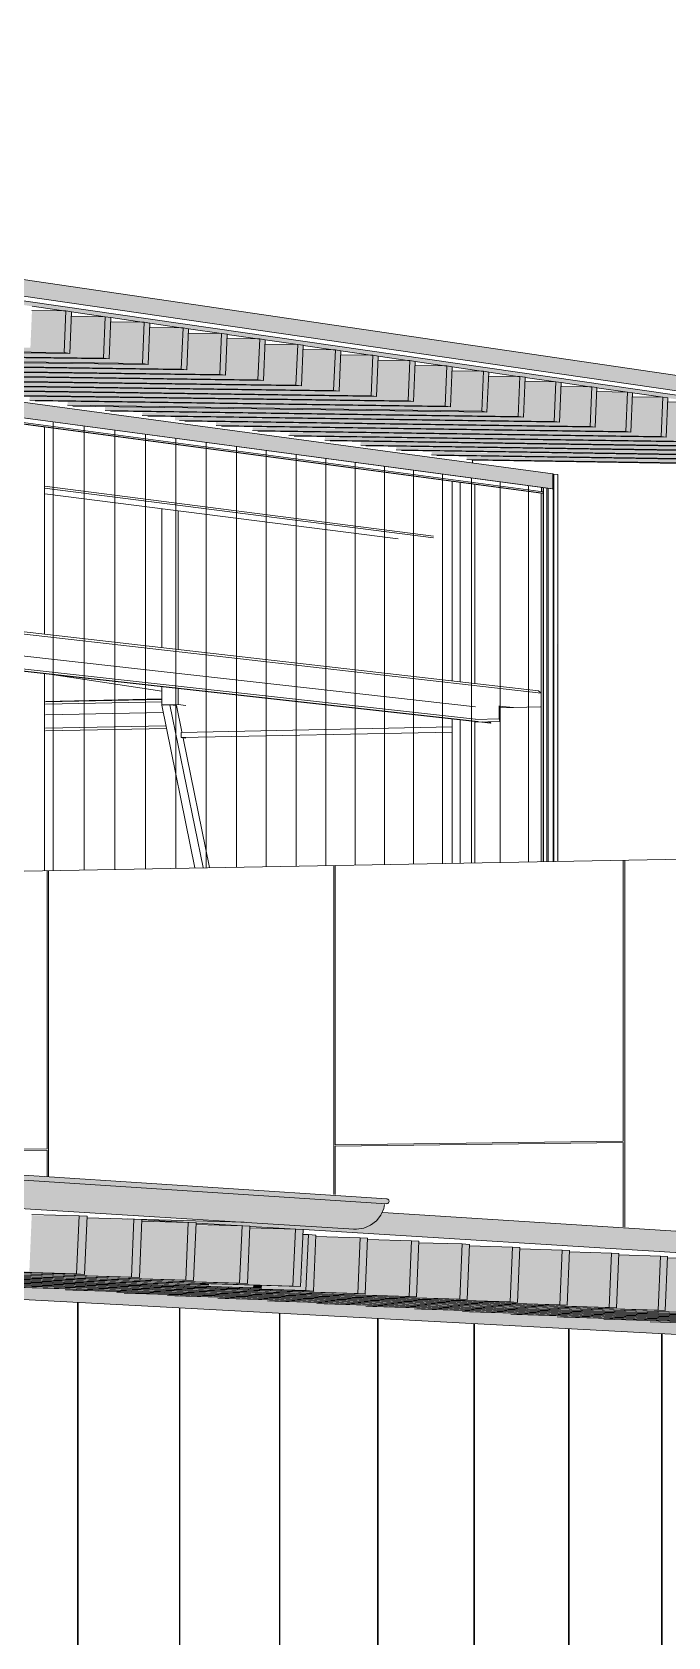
# Model space of a CAD drawing. Header units: inches. Extents: x 30681 to 92461, y -36095 to 66.
# Drawn here: x 92446.9949 to 92447.0192, y 66.0095 to 66.071 of the extents above; entities that cross this region are included whole.
import ezdxf

# ---------------------------------------------------------------- set-up
doc = ezdxf.new("R2010")
doc.units = ezdxf.units.IN
doc.header["$MEASUREMENT"] = 0
for name, color, linetype, lineweight in [('A-CLNG', 13, 'Continuous', 13), ('A-GLAZ-CURT', 52, 'Continuous', 9), ('A-GLAZ-CWMG', 51, 'Continuous', 9), ('A-ROOF', 132, 'Continuous', 13), ('A-ROOF-OTLN', 132, 'Continuous', 9), ('A-WALL', 113, 'Continuous', 13), ('A-WALL-PATT', 111, 'Continuous', 13), ('L-SITE-WALL', 31, 'Continuous', 13), ('S-BEAM', 12, 'Continuous', 9)]:
    doc.layers.add(name, color=color, linetype=linetype, lineweight=lineweight)

# ---------------------------------------------------------------- blocks, each defined once
blk = doc.blocks.new('FP_50-Looking North East Copy 1')
at = {"layer": 'A-WALL-PATT', "lineweight": 9}
for p, q in [((31214.207475, 65.994988), (31214.207475, 66.022339)), ((31214.207496, 66.008806), (31214.207496, 66.022337)), ((31214.211377, 66.008724), (31214.211377, 66.02213)), ((31214.211397, 65.995035), (31214.211397, 66.022129)), ((31214.215206, 65.995081), (31214.215206, 66.021925)), ((31214.215225, 66.008643), (31214.215225, 66.021924)), ((31214.218965, 66.008564), (31214.218965, 66.021723)), ((31214.218984, 65.995126), (31214.218984, 66.021722)), ((31214.222655, 65.99517), (31214.222655, 66.021526)), ((31214.222674, 66.008486), (31214.222674, 66.021525)), ((31214.226279, 66.00841), (31214.226279, 66.021332)), ((31214.226298, 65.995214), (31214.226298, 66.021331)), ((31214.229838, 65.995257), (31214.229838, 66.021141)), ((31214.229857, 66.008334), (31214.229857, 66.02114))]:
    blk.add_line(p, q, dxfattribs=at)
blk = doc.blocks.new('FP_51-Looking North East Copy 1')
at = {"layer": 'A-WALL-PATT', "lineweight": 9}
for p, q in [((31214.206539, 66.038876), (31214.206539, 66.056053)), ((31214.207725, 66.038898), (31214.207725, 66.055894)), ((31214.208905, 66.03892), (31214.208905, 66.055736)), ((31214.210078, 66.038941), (31214.210078, 66.055579)), ((31214.211244, 66.038963), (31214.211244, 66.055422)), ((31214.212404, 66.038984), (31214.212404, 66.055267)), ((31214.213557, 66.039005), (31214.213557, 66.055112)), ((31214.214704, 66.039026), (31214.214704, 66.054959)), ((31214.215844, 66.039047), (31214.215844, 66.054806)), ((31214.216978, 66.039068), (31214.216978, 66.054654)), ((31214.218106, 66.039089), (31214.218106, 66.054503)), ((31214.219228, 66.039109), (31214.219228, 66.054352)), ((31214.220343, 66.03913), (31214.220343, 66.054203)), ((31214.221452, 66.03915), (31214.221452, 66.054054)), ((31214.222555, 66.039171), (31214.222555, 66.053906)), ((31214.223653, 66.039191), (31214.223653, 66.053759)), ((31214.224744, 66.039211), (31214.224744, 66.053613))]:
    blk.add_line(p, q, dxfattribs=at)
blk = doc.blocks.new('FP_60-Looking North East Copy 1')
at = {"layer": 'A-WALL-PATT', "lineweight": 9}
for p, q in [((31214.228374, 66.028514), (31214.228374, 66.03927)), ((31214.228432, 66.028459), (31214.228432, 66.039271)), ((31214.206311, 66.028223), (31214.206311, 66.038869)), ((31214.206368, 66.028168), (31214.206368, 66.03887)), ((31214.217286, 66.028312), (31214.217286, 66.039069)), ((31214.217343, 66.028369), (31214.217343, 66.03907)), ((31214.204728, 66.028202), (31214.206311, 66.028223)), ((31214.204728, 66.028147), (31214.206311, 66.028168)), ((31214.206311, 66.027175), (31214.206311, 66.028168)), ((31214.206368, 66.027171), (31214.206368, 66.028168)), ((31214.217286, 66.02647), (31214.217286, 66.028312)), ((31214.217343, 66.028369), (31214.228374, 66.028514)), ((31214.228374, 66.028458), (31214.217343, 66.028313)), ((31214.217343, 66.026466), (31214.217343, 66.028313)), ((31214.228374, 66.025227), (31214.228374, 66.028458)), ((31214.228432, 66.025223), (31214.228432, 66.028459))]:
    blk.add_line(p, q, dxfattribs=at)

msp = doc.modelspace()

# ---------------------------------------------------------------- hatches: boundary and pattern name
at = {"layer": 'A-CLNG'}
msp.add_hatch(color=256, dxfattribs=at).paths.add_polyline_path([(92447.103779, 66.016408), (92447.103779, 66.016776), (92447.106633, 66.016622), (92447.106605, 66.016785), (92447.043486, 66.020236), (92447.043486, 66.020268), (92447.041839, 66.020323), (92447.041839, 66.020356), (92447.040178, 66.020414), (92447.040178, 66.020445), (92447.038671, 66.020496), (92447.038671, 66.020529), (92447.037073, 66.020583), (92447.037073, 66.020617), (92447.035462, 66.020674), (92447.035462, 66.020705), (92447.033837, 66.020766), (92447.033837, 66.020794), (92447.032198, 66.020858), (92447.032198, 66.020884), (92447.030544, 66.020952), (92447.030544, 66.020975), (92447.028877, 66.021046), (92447.028877, 66.021066), (92447.027194, 66.021142), (92447.027194, 66.021158), (92447.025497, 66.021238), (92447.025497, 66.021251), (92447.023785, 66.021335), (92447.023785, 66.021345), (92447.022008, 66.021418), (92447.022008, 66.021441), (92447.020316, 66.021499), (92447.020316, 66.021535), (92447.018558, 66.021595), (92447.018558, 66.021632), (92447.016784, 66.021717), (92447.016784, 66.021729), (92447.014994, 66.021789), (92447.014994, 66.021827), (92447.013219, 66.021887), (92447.013219, 66.021925), (92447.011426, 66.022006), (92447.011352, 66.022027), (92447.009481, 66.02209), (92447.009479, 66.022129), (92447.00767, 66.022189), (92447.00767, 66.022229), (92447.005797, 66.022292), (92447.005797, 66.022332), (92447.003907, 66.022395), (92447.003907, 66.022435), (92447.001999, 66.022499), (92447.001999, 66.02254), (92447.000038, 66.022606), (92447.000038, 66.022647), (92446.998129, 66.022711), (92446.998129, 66.022752), (92446.996166, 66.022818), (92446.996166, 66.02286), (92446.994185, 66.022948), (92446.994185, 66.022968), (92446.992185, 66.023035), (92446.992162, 66.023079), (92446.990166, 66.023146), (92446.990166, 66.023189), (92446.988149, 66.023256), (92446.988149, 66.0233), (92446.985937, 66.023377), (92446.985937, 66.023417), (92446.983992, 66.023483), (92446.983992, 66.023528), (92446.981893, 66.023597), (92446.981893, 66.023643), (92446.979774, 66.023713), (92446.979774, 66.023759), (92446.977634, 66.02383), (92446.977634, 66.023876), (92446.975473, 66.023948), (92446.975473, 66.023995), (92446.973291, 66.024084), (92446.973291, 66.024115), (92446.971086, 66.024188), (92446.971086, 66.024236), (92446.968859, 66.024309), (92446.968859, 66.024358), (92446.96661, 66.024432), (92446.96661, 66.024481), (92446.964338, 66.024556), (92446.964338, 66.024606), (92446.962043, 66.024702), (92446.962043, 66.024732), (92446.959724, 66.024808), (92446.959724, 66.024859), (92446.957382, 66.024936), (92446.957382, 66.024987), (92446.955015, 66.025066), (92446.955015, 66.025117), (92446.952623, 66.025196), (92446.952623, 66.025249), (92446.950206, 66.025328), (92446.950206, 66.025381), (92446.947764, 66.025462), (92446.947764, 66.025515), (92446.945296, 66.025597), (92446.945296, 66.025651), (92446.942946, 66.025729), (92446.942946, 66.025783), (92446.940281, 66.02587), (92446.940281, 66.025926), (92446.937733, 66.02601), (92446.937733, 66.026066), (92446.935157, 66.02615), (92446.935157, 66.026207), (92446.932554, 66.026293), (92446.932554, 66.02635), (92446.929777, 66.026444), (92446.929777, 66.026499), (92446.927172, 66.026587), (92446.927172, 66.026643), (92446.92457, 66.026729), (92446.92457, 66.026788), (92446.921849, 66.026877), (92446.921849, 66.026938), (92446.919098, 66.027028), (92446.919098, 66.027089), (92446.916317, 66.02718), (92446.916317, 66.027241), (92446.913503, 66.027333), (92446.913503, 66.027396), (92446.910658, 66.027489), (92446.910658, 66.027552), (92446.907835, 66.027647), (92446.907835, 66.027709), (92446.904869, 66.027812), (92446.904869, 66.02787), (92446.901925, 66.027978), (92446.901925, 66.028032), (92446.899059, 66.028125), (92446.899059, 66.028192), (92446.895932, 66.028293), (92446.895932, 66.028361), (92446.892883, 66.028465), (92446.892883, 66.028528), (92446.889798, 66.028628), (92446.889798, 66.028698), (92446.886676, 66.028799), (92446.886676, 66.028869), (92446.883516, 66.028971), (92446.883516, 66.029043), (92446.880319, 66.029146), (92446.880319, 66.029218), (92446.877126, 66.029321), (92446.877126, 66.029395), (92446.873779, 66.029503), (92446.873779, 66.029577), (92446.87049, 66.029683), (92446.87049, 66.029758), (92446.867133, 66.029866), (92446.867133, 66.029943), (92446.863734, 66.030052), (92446.863734, 66.03013), (92446.860293, 66.03024), (92446.860293, 66.030319), (92446.856809, 66.03043), (92446.856809, 66.03051), (92446.85328, 66.030623), (92446.85328, 66.030704), (92446.849706, 66.030818), (92446.849706, 66.0309), (92446.846086, 66.031016), (92446.846086, 66.031099), (92446.84242, 66.031216), (92446.84242, 66.031301), (92446.838706, 66.031419), (92446.838706, 66.031505), (92446.834943, 66.031624), (92446.834943, 66.031712), (92446.831131, 66.031833), (92446.831131, 66.031921), (92446.827268, 66.032044), (92446.827268, 66.032134), (92446.823354, 66.032258), (92446.823354, 66.032349), (92446.819387, 66.032474), (92446.819387, 66.032567), (92446.815367, 66.032694), (92446.815367, 66.032788), (92446.811366, 66.032914), (92446.811366, 66.03301), (92446.80716, 66.033142), (92446.80716, 66.03324), (92446.802972, 66.033371), (92446.802972, 66.03347), (92446.802515, 66.033482), (92446.802532, 66.033072), (92446.815302, 66.032382), (92446.815302, 66.032033), (92446.815748, 66.032018), (92446.882262, 66.028458), (92446.882262, 66.028699), (92446.883145, 66.028712), (92446.887633, 66.028469), (92446.887633, 66.028174), (92446.95281, 66.024685), (92446.95281, 66.024898), (92446.953484, 66.024906), (92446.98056, 66.023429), (92446.98056, 66.023199), (92447.042836, 66.019881), (92447.042836, 66.020037), (92447.043486, 66.020038), (92447.045595, 66.019924), (92447.045595, 66.019717), (92447.077705, 66.017997), (92447.077705, 66.01816), (92447.077878, 66.018162), (92447.100478, 66.016918), (92447.100478, 66.016583), (92447.101156, 66.016547)], flags=0)
at = {"layer": 'A-GLAZ-CWMG'}
for points in [[(92447.014827, 66.053488), (92447.014827, 66.05406), (92446.645922, 66.104035), (92446.645922, 66.102934), (92447.014397, 66.053546)], [(92447.014982, 66.039231), (92447.01501, 66.039231), (92447.014982, 66.054033), (92447.014982, 66.05402), (92447.014982, 66.03962)], [(92447.01501, 66.039231), (92447.015026, 66.039232), (92447.01501, 66.054036), (92447.01501, 66.054034), (92447.01501, 66.03962)]]:
    msp.add_hatch(color=256, dxfattribs=at).paths.add_polyline_path(points, flags=0)
at = {"layer": 'A-ROOF'}
for points in [[(92447.028017, 66.056009), (92447.028017, 66.056592), (92446.663026, 66.110122), (92446.663026, 66.108986), (92447.027948, 66.056019)], [(92447.027948, 66.055706), (92447.027948, 66.055858), (92446.664366, 66.10848), (92446.664366, 66.108185), (92447.025857, 66.056008)], [(92447.107309, 66.01885), (92447.107309, 66.019487), (92447.008322, 66.025779), (92447.008209, 66.02559), (92447.008108, 66.025461), (92447.007883, 66.025291), (92447.007621, 66.025182), (92447.00734, 66.025143), (92447.002246, 66.025432), (92446.999116, 66.025502), (92447.107203, 66.018856)]]:
    msp.add_hatch(color=256, dxfattribs=at).paths.add_polyline_path(points, flags=0)
at = {"layer": 'A-ROOF-OTLN'}
for points in [[(92447.007307, 66.025141), (92447.007587, 66.02518), (92447.007848, 66.025289), (92447.008119, 66.02552), (92447.008285, 66.025777), (92447.008368, 66.026053), (92447.008352, 66.026133), (92446.982122, 66.027855), (92446.982128, 66.027906), (92446.981961, 66.027886), (92446.981917, 66.027602), (92446.981748, 66.027268), (92446.981632, 66.027118), (92446.981343, 66.026914), (92446.981001, 66.026803), (92446.980827, 66.026778), (92447.007031, 66.025158)], [(92447.008474, 66.026118), (92447.00854, 66.026157), (92447.008559, 66.026217), (92447.008527, 66.026279), (92447.008442, 66.026303), (92446.982111, 66.027991), (92446.982143, 66.027916), (92446.982111, 66.027846), (92446.982128, 66.027823), (92447.00845, 66.026118)]]:
    msp.add_hatch(color=256, dxfattribs=at).paths.add_polyline_path(points, flags=0)
at = {"layer": 'S-BEAM'}
for points in [[(92446.996116, 66.058704), (92446.996183, 66.060291), (92446.995928, 66.0603), (92446.994884, 66.060313), (92446.994823, 66.058887), (92446.979752, 66.059087), (92446.979752, 66.058923), (92446.995928, 66.058707)], [(92446.997622, 66.058493), (92446.997689, 66.060074), (92446.997646, 66.06008), (92446.996399, 66.060096), (92446.996338, 66.058674), (92446.981305, 66.058875), (92446.981305, 66.058712), (92446.996406, 66.058509)], [(92446.996335, 66.058674), (92446.996402, 66.060259), (92446.996183, 66.060291), (92446.996116, 66.058704), (92446.996184, 66.058695)], [(92446.997839, 66.058462), (92446.997906, 66.060042), (92446.997689, 66.060074), (92446.997622, 66.058493), (92446.997689, 66.058483)], [(92446.999117, 66.058283), (92446.999184, 66.059858), (92446.999141, 66.059864), (92446.997903, 66.05988), (92446.997843, 66.058463), (92446.982791, 66.058665), (92446.982791, 66.058504), (92446.99791, 66.058299)], [(92447.000601, 66.058074), (92447.000668, 66.059644), (92447.000625, 66.05965), (92446.999396, 66.059666), (92446.999336, 66.058253), (92446.984378, 66.058456), (92446.984378, 66.058295), (92447.000322, 66.058078)], [(92447.002075, 66.057867), (92447.002142, 66.059431), (92447.002099, 66.059437), (92447.000879, 66.059453), (92447.000819, 66.058045), (92446.985898, 66.058248), (92446.985898, 66.058089), (92447.000886, 66.057883)], [(92446.999333, 66.058252), (92446.9994, 66.059827), (92446.999184, 66.059858), (92446.999117, 66.058283), (92446.999184, 66.058273)], [(92447.000816, 66.058044), (92447.000882, 66.059613), (92447.000668, 66.059644), (92447.000601, 66.058074), (92447.000668, 66.058065)], [(92447.002288, 66.057837), (92447.002355, 66.0594), (92447.002142, 66.059431), (92447.002075, 66.057867), (92447.002142, 66.057858)], [(92447.003538, 66.057661), (92447.003605, 66.05922), (92447.003562, 66.059226), (92447.002351, 66.059242), (92447.002291, 66.057838), (92446.987407, 66.058042), (92446.987407, 66.057884), (92447.000329, 66.057706)], [(92447.004991, 66.057457), (92447.005058, 66.05901), (92447.005015, 66.059016), (92447.003813, 66.059032), (92447.003753, 66.057632), (92446.988906, 66.057837), (92446.988906, 66.057681), (92447.004715, 66.057461)], [(92447.006434, 66.057255), (92447.0065, 66.058802), (92447.006458, 66.058808), (92447.005264, 66.058824), (92447.005205, 66.057428), (92446.990394, 66.057634), (92446.990394, 66.057479), (92447.005271, 66.057271)], [(92447.00375, 66.057632), (92447.003816, 66.059189), (92447.003605, 66.05922), (92447.003538, 66.057661), (92447.003605, 66.057652)], [(92447.005201, 66.057428), (92447.005267, 66.05898), (92447.005058, 66.05901), (92447.004991, 66.057457), (92447.005058, 66.057448)], [(92447.006642, 66.057225), (92447.006708, 66.058772), (92447.0065, 66.058802), (92447.006434, 66.057255), (92447.0065, 66.057245)], [(92447.007867, 66.057053), (92447.007932, 66.058595), (92447.00789, 66.058601), (92447.006705, 66.058617), (92447.006646, 66.057226), (92446.991872, 66.05743), (92446.991872, 66.057278), (92447.006712, 66.05707)], [(92447.009289, 66.056853), (92447.009355, 66.05839), (92447.009313, 66.058396), (92447.008136, 66.058412), (92447.008077, 66.057025), (92446.99334, 66.057227), (92446.99334, 66.057079), (92447.008143, 66.05687)], [(92447.010702, 66.056655), (92447.010767, 66.058186), (92447.010725, 66.058192), (92447.009557, 66.058208), (92447.009498, 66.056825), (92446.994797, 66.057026), (92446.994797, 66.056881), (92447.009564, 66.056671)], [(92447.008074, 66.057024), (92447.008139, 66.058565), (92447.007932, 66.058595), (92447.007867, 66.057053), (92447.007933, 66.057044)], [(92447.009495, 66.056825), (92447.00956, 66.05836), (92447.009355, 66.05839), (92447.009289, 66.056853), (92447.009355, 66.056844)], [(92447.010906, 66.056626), (92447.010971, 66.058157), (92447.010767, 66.058186), (92447.010702, 66.056655), (92447.010768, 66.056646)], [(92447.012104, 66.056458), (92447.01217, 66.057984), (92447.012128, 66.05799), (92447.010968, 66.058005), (92447.010909, 66.056627), (92446.996244, 66.056826), (92446.996244, 66.056685), (92447.010975, 66.056474)], [(92447.013498, 66.056262), (92447.013563, 66.057782), (92447.013502, 66.057789), (92447.012369, 66.057804), (92447.01231, 66.05643), (92446.997682, 66.056628), (92446.997682, 66.05649), (92447.012376, 66.056278)], [(92447.014881, 66.056068), (92447.014946, 66.057583), (92447.014904, 66.057589), (92447.013761, 66.057605), (92447.013702, 66.056234), (92446.999109, 66.05642), (92446.999109, 66.056296), (92447.013506, 66.056088)], [(92447.012307, 66.056429), (92447.012372, 66.057954), (92447.01217, 66.057984), (92447.012104, 66.056458), (92447.01217, 66.056449)], [(92447.013699, 66.056234), (92447.013764, 66.057753), (92447.013563, 66.057782), (92447.013502, 66.056261), (92447.013563, 66.056253)], [(92447.015081, 66.05604), (92447.015146, 66.057554), (92447.014946, 66.057583), (92447.014881, 66.056068), (92447.014946, 66.056058)], [(92447.016255, 66.055875), (92447.01632, 66.057385), (92447.016278, 66.057391), (92447.015143, 66.057406), (92447.015084, 66.05604), (92447.000363, 66.056235), (92447.000363, 66.056106), (92447.013509, 66.055915)], [(92447.017619, 66.055683), (92447.017684, 66.057188), (92447.017643, 66.057194), (92447.016515, 66.057209), (92447.016457, 66.055847), (92447.001935, 66.056041), (92447.001935, 66.055912), (92447.016232, 66.055703)], [(92447.018974, 66.055492), (92447.019039, 66.056992), (92447.018998, 66.056998), (92447.017878, 66.057014), (92447.01782, 66.055656), (92447.003334, 66.055848), (92447.003334, 66.055723), (92447.017884, 66.055508)], [(92447.016453, 66.055847), (92447.016518, 66.057356), (92447.01632, 66.057385), (92447.016277, 66.055871), (92447.01632, 66.055865)], [(92447.017816, 66.055655), (92447.017881, 66.057159), (92447.017684, 66.057188), (92447.017619, 66.055683), (92447.017684, 66.055674)], [(92447.01917, 66.055465), (92447.019235, 66.056964), (92447.019039, 66.056992), (92447.018974, 66.055492), (92447.019039, 66.055483)], [(92447.02032, 66.055303), (92447.020384, 66.056798), (92447.020343, 66.056804), (92447.019232, 66.056819), (92447.019173, 66.055465), (92447.004756, 66.055657), (92447.004756, 66.055534), (92447.015921, 66.055368)], [(92447.021657, 66.055116), (92447.021721, 66.056605), (92447.02168, 66.056611), (92447.020576, 66.056627), (92447.020518, 66.055276), (92447.006103, 66.055466), (92447.006103, 66.055347), (92447.020582, 66.055131)], [(92447.022985, 66.054929), (92447.023049, 66.056413), (92447.023008, 66.056419), (92447.021911, 66.056435), (92447.021853, 66.055089), (92447.007473, 66.055303), (92447.007473, 66.055161), (92447.021918, 66.054945)], [(92447.024303, 66.054744), (92447.024367, 66.056223), (92447.024326, 66.056229), (92447.023237, 66.056245), (92447.02318, 66.054902), (92447.008834, 66.05509), (92447.008834, 66.054976), (92447.023244, 66.05476)], [(92447.025613, 66.05456), (92447.025677, 66.056034), (92447.025636, 66.05604), (92447.024555, 66.056055), (92447.024497, 66.054717), (92447.010186, 66.054903), (92447.010186, 66.054792), (92447.024561, 66.054575)], [(92447.026914, 66.054377), (92447.026978, 66.055846), (92447.026937, 66.055852), (92447.025863, 66.055868), (92447.025806, 66.054533), (92447.01153, 66.054718), (92447.01153, 66.05461), (92447.025869, 66.054393)], [(92446.99659, 66.023426), (92446.996685, 66.025653), (92446.994874, 66.025678), (92446.994783, 66.023528), (92446.971086, 66.024236), (92446.971086, 66.024188), (92446.995559, 66.023457)], [(92446.998693, 66.023308), (92446.998787, 66.025524), (92446.996995, 66.025576), (92446.996903, 66.023409), (92446.973291, 66.024084), (92446.973291, 66.024067), (92446.996998, 66.023359)], [(92446.996897, 66.023409), (92446.996991, 66.025635), (92446.996685, 66.025648), (92446.99659, 66.023426), (92446.996685, 66.023421)], [(92447.000774, 66.023191), (92447.000868, 66.025396), (92446.999094, 66.025447), (92446.999003, 66.023292), (92446.975473, 66.023995), (92446.975473, 66.023948), (92447.000074, 66.023212)], [(92447.002835, 66.023076), (92447.002928, 66.025269), (92447.001171, 66.025288), (92447.001081, 66.023175), (92446.977634, 66.023876), (92446.977634, 66.02383), (92447.001175, 66.023125)], [(92447.004875, 66.022961), (92447.004968, 66.025144), (92447.003229, 66.02518), (92447.003139, 66.023059), (92446.979774, 66.023759), (92446.979774, 66.023713), (92447.004344, 66.022977)], [(92446.998996, 66.023291), (92446.99909, 66.025505), (92446.998787, 66.025519), (92446.998693, 66.023308), (92446.998787, 66.023303)], [(92447.001074, 66.023175), (92447.001168, 66.025378), (92447.000868, 66.025391), (92447.000774, 66.023191), (92447.000868, 66.023186)], [(92447.003132, 66.023059), (92447.003225, 66.025251), (92447.002927, 66.025239), (92447.002835, 66.023076), (92447.002929, 66.02307)], [(92447.005169, 66.022945), (92447.005262, 66.025126), (92447.004968, 66.025139), (92447.004875, 66.022961), (92447.004968, 66.022956)], [(92447.005375, 66.02279), (92447.005466, 66.024935), (92447.005276, 66.02494), (92447.005191, 66.022946), (92447.003673, 66.022962), (92447.00367, 66.022885), (92446.985937, 66.023412), (92446.985937, 66.023373), (92447.005284, 66.022792)], [(92447.007358, 66.022679), (92447.007449, 66.024814), (92447.005759, 66.024863), (92447.00567, 66.022774), (92446.988149, 66.023294), (92446.988149, 66.023256), (92447.005761, 66.022727)], [(92447.009321, 66.022569), (92447.009412, 66.024694), (92447.007739, 66.024743), (92447.00765, 66.022663), (92446.990166, 66.023178), (92446.990166, 66.023146), (92447.009299, 66.02257)], [(92447.011266, 66.022461), (92447.011357, 66.024575), (92447.0097, 66.024624), (92447.009611, 66.022554), (92446.992185, 66.023062), (92446.992185, 66.023035), (92447.009702, 66.022508)], [(92447.013193, 66.022353), (92447.013283, 66.024458), (92447.011641, 66.024506), (92447.011553, 66.022445), (92446.994185, 66.022948), (92446.994185, 66.022926), (92447.013151, 66.022355)], [(92447.015101, 66.022247), (92447.015191, 66.024341), (92447.013565, 66.024389), (92447.013477, 66.022338), (92446.996166, 66.02286), (92446.996166, 66.022818), (92447.013567, 66.022293)], [(92447.005663, 66.022773), (92447.005755, 66.024917), (92447.005466, 66.024935), (92447.005375, 66.02279), (92447.005467, 66.022784)], [(92447.007644, 66.022663), (92447.007735, 66.024796), (92447.007449, 66.024814), (92447.007358, 66.022679), (92447.007449, 66.022674)], [(92447.009605, 66.022554), (92447.009696, 66.024677), (92447.009412, 66.024694), (92447.009321, 66.022569), (92447.009413, 66.022564)], [(92447.011547, 66.022445), (92447.011638, 66.024558), (92447.011357, 66.024575), (92447.011266, 66.022461), (92447.011357, 66.022456)], [(92447.013471, 66.022338), (92447.013561, 66.024441), (92447.013283, 66.024458), (92447.013193, 66.022353), (92447.013283, 66.022348)], [(92447.015376, 66.022232), (92447.015466, 66.024324), (92447.015191, 66.024341), (92447.015101, 66.022247), (92447.015191, 66.022242)], [(92447.016991, 66.022141), (92447.01708, 66.024226), (92447.01547, 66.024273), (92447.015382, 66.022232), (92446.998129, 66.022752), (92446.998129, 66.022711), (92447.015472, 66.022187)], [(92447.018863, 66.022037), (92447.018952, 66.024112), (92447.017357, 66.024158), (92447.01727, 66.022127), (92447.000038, 66.022647), (92447.000038, 66.022605), (92447.01755, 66.022077)], [(92447.020717, 66.021934), (92447.020806, 66.023998), (92447.019226, 66.024045), (92447.019139, 66.022022), (92447.001999, 66.02254), (92447.001999, 66.022499), (92447.019228, 66.021979)], [(92447.022555, 66.021831), (92447.022643, 66.023886), (92447.021078, 66.023932), (92447.020991, 66.021919), (92447.003907, 66.022435), (92447.003907, 66.022395), (92447.021942, 66.02185)], [(92447.024375, 66.02173), (92447.024463, 66.023775), (92447.022912, 66.023821), (92447.022826, 66.021817), (92447.005797, 66.022332), (92447.005797, 66.022292), (92447.022914, 66.021774)], [(92447.017263, 66.022126), (92447.017353, 66.024209), (92447.01708, 66.024226), (92447.016991, 66.022141), (92447.017081, 66.022136)], [(92447.019133, 66.022022), (92447.019222, 66.024095), (92447.018951, 66.024088), (92447.018863, 66.022037), (92447.018952, 66.022032)], [(92447.00135, 66.023014), (92447.001343, 66.02306), (92446.981893, 66.023643), (92446.981893, 66.023597), (92447.000891, 66.023028)], [(92447.003372, 66.022901), (92447.003376, 66.023), (92447.001653, 66.023051), (92447.001651, 66.022998), (92446.983992, 66.023528), (92446.983992, 66.023483), (92447.002951, 66.022914)], [(92447.026178, 66.021629), (92447.026266, 66.023665), (92447.024729, 66.02371), (92447.024643, 66.021715), (92447.00767, 66.022229), (92447.00767, 66.022189), (92447.024283, 66.021686)], [(92447.027965, 66.021529), (92447.028052, 66.023556), (92447.02653, 66.023601), (92447.026444, 66.021615), (92447.009482, 66.022128), (92447.009482, 66.022089), (92447.026532, 66.021573)], [(92447.029735, 66.021431), (92447.029822, 66.023448), (92447.028314, 66.023492), (92447.028228, 66.021515), (92447.011426, 66.022006), (92447.011426, 66.021986), (92447.028316, 66.021474)], [(92447.031489, 66.021333), (92447.031576, 66.023341), (92447.030081, 66.023378), (92447.029996, 66.021417), (92447.013219, 66.021921), (92447.013219, 66.021887), (92447.030733, 66.021356)], [(92447.033227, 66.021236), (92447.033314, 66.023235), (92447.031833, 66.023278), (92447.031748, 66.021319), (92447.014994, 66.021818), (92447.014994, 66.021789), (92447.031835, 66.021278)], [(92447.034949, 66.02114), (92447.035036, 66.02313), (92447.033568, 66.023173), (92447.033484, 66.021222), (92447.016784, 66.021717), (92447.016784, 66.021692), (92447.03357, 66.021182)], [(92447.001645, 66.022998), (92447.001645, 66.023051), (92447.001352, 66.02306), (92447.00135, 66.023014), (92447.001443, 66.023009)], [(92447.003664, 66.022885), (92447.003664, 66.022991), (92447.003376, 66.023), (92447.003372, 66.022901), (92447.003493, 66.022894)], [(92447.036656, 66.021044), (92447.036742, 66.023025), (92447.035288, 66.023068), (92447.035204, 66.021126), (92447.018558, 66.021632), (92447.018558, 66.021595), (92447.03529, 66.021086)]]:
    msp.add_hatch(color=256, dxfattribs=at).paths.add_polyline_path(points, flags=0)

# ---------------------------------------------------------------- linework, layer by layer
at = {"layer": 'A-CLNG'}
msp.add_line((92447.011752, 66.054479), (92447.011752, 66.054607), dxfattribs=at)
at = {"layer": 'A-GLAZ-CWMG'}
for p, q in [((92447.014827, 66.05406), (92446.645922, 66.104035)), ((92447.014459, 66.05337), (92446.645762, 66.102634)), ((92447.014459, 66.05332), (92446.645762, 66.102537)), ((92447.014385, 66.053318), (92446.645762, 66.102515)), ((92447.014801, 66.053488), (92446.645881, 66.102931)), ((92447.014827, 66.053488), (92446.645922, 66.102934)), ((92447.014827, 66.05406), (92447.014827, 66.053488)), ((92447.014845, 66.054054), (92447.014871, 66.054054)), ((92447.014845, 66.039228), (92447.014845, 66.054054)), ((92447.014871, 66.054054), (92447.015026, 66.054033)), ((92447.014871, 66.039229), (92447.014871, 66.054054)), ((92447.015026, 66.039232), (92447.015026, 66.054033)), ((92447.014385, 66.03922), (92447.014385, 66.05333)), ((92447.014459, 66.05332), (92447.014385, 66.053318)), ((92447.014398, 66.053546), (92447.014398, 66.053379)), ((92447.014459, 66.039221), (92447.014459, 66.053538)), ((92447.014459, 66.05337), (92447.014459, 66.05332)), ((92447.014473, 66.039222), (92447.014473, 66.053536)), ((92447.014594, 66.039224), (92447.014594, 66.05352)), ((92447.014827, 66.053488), (92447.014801, 66.053488))]:
    msp.add_line(p, q, dxfattribs=at)
at = {"layer": 'A-ROOF'}
for p, q in [((92446.663026, 66.110122), (92447.028017, 66.056592)), ((92447.028017, 66.056009), (92446.663026, 66.108986)), ((92446.664366, 66.10848), (92447.027948, 66.055858)), ((92446.996184, 66.060291), (92446.994888, 66.060478)), ((92446.997689, 66.060074), (92446.996403, 66.060259)), ((92446.999184, 66.059858), (92446.997907, 66.060042)), ((92447.000668, 66.059644), (92446.9994, 66.059827)), ((92447.002142, 66.059431), (92447.000883, 66.059613)), ((92447.003605, 66.05922), (92447.002355, 66.0594)), ((92447.005058, 66.05901), (92447.003817, 66.059189)), ((92447.0065, 66.058802), (92447.005268, 66.05898)), ((92447.007933, 66.058595), (92447.006709, 66.058772)), ((92447.009355, 66.05839), (92447.00814, 66.058565)), ((92447.010768, 66.058186), (92447.009561, 66.05836)), ((92447.01217, 66.057984), (92447.010972, 66.058156)), ((92447.013563, 66.057782), (92447.012373, 66.057954)), ((92447.014946, 66.057583), (92447.013764, 66.057753)), ((92447.01632, 66.057385), (92447.015146, 66.057554)), ((92447.017684, 66.057188), (92447.016518, 66.057356)), ((92447.019039, 66.056992), (92447.017881, 66.057159)), ((92447.008322, 66.025779), (92447.107309, 66.019487)), ((92446.998812, 66.025521), (92446.998535, 66.025538)), ((92446.998811, 66.02553), (92447.003014, 66.025408)), ((92447.000893, 66.025393), (92446.999116, 66.025502)), ((92447.002954, 66.025266), (92447.001194, 66.025374)), ((92447.004993, 66.025141), (92447.003251, 66.025248)), ((92447.107309, 66.01885), (92447.005288, 66.025122))]:
    msp.add_line(p, q, dxfattribs=at)
at = {"layer": 'A-ROOF-OTLN'}
for p, q in [((92447.008456, 66.026117), (92446.982036, 66.027819)), ((92446.982052, 66.028015), (92447.008471, 66.026301)), ((92447.007223, 66.025143), (92446.980738, 66.02678))]:
    msp.add_line(p, q, dxfattribs=at)
for points in [[(92447.008461, 66.026302, 0), (92447.008485, 66.0263, 0), (92447.008508, 66.026292, 0), (92447.008527, 66.026279, 0), (92447.008543, 66.026261, 0), (92447.008554, 66.02624, 0), (92447.008559, 66.026217, 0), (92447.008557, 66.026194, 0), (92447.00855, 66.026171, 0), (92447.008537, 66.026151, 0), (92447.008519, 66.026135, 0), (92447.008498, 66.026124, 0), (92447.008474, 66.026118, 0), (92447.00845, 66.026118, 0)], [(92447.008382, 66.026091, 0), (92447.008352, 66.025935, 0), (92447.008244, 66.025679, 0), (92447.008072, 66.025459, 0), (92447.007848, 66.025289, 0), (92447.007587, 66.02518, 0), (92447.007307, 66.025141, 0), (92447.007189, 66.025146, 0)]]:
    msp.add_polyline3d(points, dxfattribs=at)
at = {"layer": 'A-WALL'}
msp.add_line((92447.014655, 66.053512), (92447.014655, 66.039225), dxfattribs=at)
at = {"layer": 'L-SITE-WALL'}
for p, q in [((92447.078508, 66.040379), (92446.993881, 66.03884)), ((92447.043134, 66.019849), (92446.980559, 66.023199))]:
    msp.add_line(p, q, dxfattribs=at)
at = {"layer": 'S-BEAM'}
for p, q in [((92446.802767, 66.069845), (92447.014386, 66.04566)), ((92446.802768, 66.069969), (92447.014281, 66.045753)), ((92446.802772, 66.068615), (92447.011861, 66.045139)), ((92446.802771, 66.067788), (92447.011972, 66.044582)), ((92446.802771, 66.067759), (92447.011957, 66.044565)), ((92446.802772, 66.067903), (92447.011861, 66.044671)), ((92446.994884, 66.060313), (92446.996183, 66.060297)), ((92446.996183, 66.060297), (92446.996116, 66.058704)), ((92446.996403, 66.060265), (92446.996183, 66.060297)), ((92446.996335, 66.058674), (92446.996403, 66.060265)), ((92446.996399, 66.060096), (92446.997689, 66.060079)), ((92446.997689, 66.060079), (92446.997622, 66.058493)), ((92446.997907, 66.060048), (92446.997689, 66.060079)), ((92446.997839, 66.058462), (92446.997907, 66.060048)), ((92446.997903, 66.05988), (92446.999184, 66.059864)), ((92446.999184, 66.059864), (92446.999117, 66.058283)), ((92446.9994, 66.059832), (92446.999184, 66.059864)), ((92446.999333, 66.058252), (92446.9994, 66.059832)), ((92446.999396, 66.059666), (92447.000668, 66.059649)), ((92447.000668, 66.059649), (92447.000601, 66.058074)), ((92447.000883, 66.059618), (92447.000668, 66.059649)), ((92447.000816, 66.058044), (92447.000883, 66.059618)), ((92447.000879, 66.059453), (92447.002142, 66.059437)), ((92447.002142, 66.059437), (92447.002075, 66.057867)), ((92447.002355, 66.059406), (92447.002142, 66.059437)), ((92447.002288, 66.057837), (92447.002355, 66.059406)), ((92446.979752, 66.058923), (92446.996116, 66.058704)), ((92446.979978, 66.058892), (92446.996335, 66.058674)), ((92447.002351, 66.059242), (92447.003605, 66.059225)), ((92447.003605, 66.059225), (92447.003538, 66.057661)), ((92447.003816, 66.059195), (92447.003605, 66.059225)), ((92447.00375, 66.057632), (92447.003816, 66.059195)), ((92447.003813, 66.059032), (92447.005058, 66.059016)), ((92447.005058, 66.059016), (92447.004991, 66.057457)), ((92447.005268, 66.058985), (92447.005058, 66.059016)), ((92447.005201, 66.057428), (92447.005268, 66.058985)), ((92447.005264, 66.058824), (92447.0065, 66.058807)), ((92447.0065, 66.058807), (92447.006434, 66.057255)), ((92447.006709, 66.058777), (92447.0065, 66.058807)), ((92447.006642, 66.057225), (92447.006709, 66.058777)), ((92446.981305, 66.058712), (92446.997622, 66.058493)), ((92446.981529, 66.058682), (92446.997839, 66.058462)), ((92446.982847, 66.058503), (92446.999117, 66.058283)), ((92446.983069, 66.058473), (92446.999333, 66.058252)), ((92446.984378, 66.058295), (92447.000601, 66.058074)), ((92446.984599, 66.058265), (92447.000816, 66.058044)), ((92446.996116, 66.058704), (92446.996335, 66.058674)), ((92446.997622, 66.058493), (92446.997839, 66.058462)), ((92446.999117, 66.058283), (92446.999333, 66.058252)), ((92447.006705, 66.058617), (92447.007933, 66.058601)), ((92447.007933, 66.058601), (92447.007867, 66.057053)), ((92447.00814, 66.058571), (92447.007933, 66.058601)), ((92447.008074, 66.057024), (92447.00814, 66.058571)), ((92447.008136, 66.058412), (92447.009355, 66.058395)), ((92447.009355, 66.058395), (92447.009289, 66.056853)), ((92447.009561, 66.058366), (92447.009355, 66.058395)), ((92447.009495, 66.056825), (92447.009561, 66.058366)), ((92447.009557, 66.058208), (92447.010767, 66.058191)), ((92447.010767, 66.058191), (92447.010702, 66.056655)), ((92447.010972, 66.058162), (92447.010767, 66.058191)), ((92447.010906, 66.056626), (92447.010972, 66.058162)), ((92446.985898, 66.058089), (92447.002075, 66.057867)), ((92446.986117, 66.058059), (92447.002288, 66.057837)), ((92446.987407, 66.057884), (92447.003538, 66.057661)), ((92446.987625, 66.057855), (92447.00375, 66.057632)), ((92446.988906, 66.057681), (92447.004991, 66.057457)), ((92446.989122, 66.057651), (92447.005201, 66.057428)), ((92447.000601, 66.058074), (92447.000816, 66.058044)), ((92447.002075, 66.057867), (92447.002288, 66.057837)), ((92447.003538, 66.057661), (92447.00375, 66.057632)), ((92447.010968, 66.058005), (92447.01217, 66.057989)), ((92447.01217, 66.057989), (92447.012104, 66.056458)), ((92447.012373, 66.05796), (92447.01217, 66.057989)), ((92447.012307, 66.056429), (92447.012373, 66.05796)), ((92447.012369, 66.057804), (92447.013563, 66.057788)), ((92447.013563, 66.057788), (92447.013498, 66.056262)), ((92447.013764, 66.057759), (92447.013563, 66.057788)), ((92447.013699, 66.056234), (92447.013764, 66.057759)), ((92447.013761, 66.057605), (92447.014946, 66.057588)), ((92447.014946, 66.057588), (92447.014881, 66.056068)), ((92447.015146, 66.057559), (92447.014946, 66.057588)), ((92447.015081, 66.05604), (92447.015146, 66.057559)), ((92446.990394, 66.057479), (92447.006434, 66.057255)), ((92446.990609, 66.05745), (92447.006642, 66.057225)), ((92446.991872, 66.057278), (92447.007867, 66.057053)), ((92446.992086, 66.057249), (92447.008074, 66.057024)), ((92446.99334, 66.057079), (92447.009289, 66.056853)), ((92446.993552, 66.05705), (92447.009495, 66.056825)), ((92447.004991, 66.057457), (92447.005201, 66.057428)), ((92447.006434, 66.057255), (92447.006642, 66.057225)), ((92447.007867, 66.057053), (92447.008074, 66.057024)), ((92447.015143, 66.057406), (92447.01632, 66.05739)), ((92447.01632, 66.05739), (92447.016255, 66.055875)), ((92447.016518, 66.057361), (92447.01632, 66.05739)), ((92447.016453, 66.055847), (92447.016518, 66.057361)), ((92447.016515, 66.057209), (92447.017684, 66.057193)), ((92447.017684, 66.057193), (92447.017619, 66.055683)), ((92447.017881, 66.057165), (92447.017684, 66.057193)), ((92447.017816, 66.055655), (92447.017881, 66.057165)), ((92447.017878, 66.057014), (92447.019039, 66.056997)), ((92447.019039, 66.056997), (92447.018974, 66.055492)), ((92447.019235, 66.056969), (92447.019039, 66.056997)), ((92447.01917, 66.055465), (92447.019235, 66.056969)), ((92446.994797, 66.056881), (92447.010702, 66.056655)), ((92446.995008, 66.056853), (92447.010906, 66.056626)), ((92446.996244, 66.056685), (92447.012104, 66.056458)), ((92446.996454, 66.056656), (92447.012307, 66.056429)), ((92446.997682, 66.05649), (92447.013498, 66.056262)), ((92446.997889, 66.056461), (92447.013699, 66.056234)), ((92446.999109, 66.056296), (92447.014881, 66.056068)), ((92447.009289, 66.056853), (92447.009495, 66.056825)), ((92447.010702, 66.056655), (92447.010906, 66.056626)), ((92447.012104, 66.056458), (92447.012307, 66.056429)), ((92447.019232, 66.056819), (92447.020385, 66.056803)), ((92446.995364, 66.04792), (92446.995364, 66.055858)), ((92446.999316, 66.056268), (92447.015081, 66.05604)), ((92447.000527, 66.056103), (92447.016255, 66.055875)), ((92447.000732, 66.056076), (92447.016453, 66.055847)), ((92447.001935, 66.055912), (92447.017619, 66.055683)), ((92447.002139, 66.055885), (92447.017816, 66.055655)), ((92447.003334, 66.055723), (92447.018974, 66.055492)), ((92447.003536, 66.055695), (92447.01917, 66.055465)), ((92447.013498, 66.056262), (92447.013699, 66.056234)), ((92447.014881, 66.056068), (92447.015081, 66.05604)), ((92447.016255, 66.055875), (92447.016453, 66.055847)), ((92447.017619, 66.055683), (92447.017816, 66.055655)), ((92447.004723, 66.055534), (92447.02032, 66.055303)), ((92447.004924, 66.055507), (92447.020515, 66.055276)), ((92447.006103, 66.055347), (92447.021657, 66.055116)), ((92447.006302, 66.05532), (92447.02185, 66.055088)), ((92447.007473, 66.055161), (92447.022985, 66.054929)), ((92447.007671, 66.055134), (92447.023177, 66.054902)), ((92447.018974, 66.055492), (92447.01917, 66.055465)), ((92447.008834, 66.054976), (92447.024303, 66.054744)), ((92447.009031, 66.054949), (92447.024494, 66.054717)), ((92447.010186, 66.054792), (92447.025613, 66.05456)), ((92447.010382, 66.054766), (92447.025803, 66.054533)), ((92447.01153, 66.05461), (92447.026914, 66.054377)), ((92447.011724, 66.054584), (92447.027102, 66.05435)), ((92446.995367, 66.053587), (92447.010253, 66.051681)), ((92446.995367, 66.053508), (92447.010253, 66.051605)), ((92446.995371, 66.053296), (92447.008909, 66.051572)), ((92447.010971, 66.053775), (92447.010971, 66.046133)), ((92447.011283, 66.046097), (92447.011283, 66.053734)), ((92447.011838, 66.046033), (92447.011838, 66.05366)), ((92446.999859, 66.05273), (92446.999859, 66.047412)), ((92447.000476, 66.047341), (92447.000476, 66.052651)), ((92446.995364, 66.038871), (92446.995364, 66.046405)), ((92446.995643, 66.046383), (92446.999859, 66.045738)), ((92446.999859, 66.045913), (92446.999859, 66.045216)), ((92447.000476, 66.045229), (92447.000476, 66.045844)), ((92446.999862, 66.045442), (92446.995406, 66.045347)), ((92446.999862, 66.045426), (92446.995406, 66.045331)), ((92446.999862, 66.045332), (92446.995406, 66.045237)), ((92446.999859, 66.045216), (92447.000476, 66.045229)), ((92447.000781, 66.045196), (92447.000476, 66.045229)), ((92447.014281, 66.045753), (92447.014386, 66.04567)), ((92446.995405, 66.04483), (92446.999911, 66.044924)), ((92447.000166, 66.045215), (92446.999852, 66.045208)), ((92446.999852, 66.045208), (92447.00112, 66.038978)), ((92446.999916, 66.04521), (92446.999859, 66.045216)), ((92447.001435, 66.038984), (92447.000166, 66.045215)), ((92447.000414, 66.045188), (92447.000166, 66.045215)), ((92447.000414, 66.045188), (92447.00062, 66.04418)), ((92447.010971, 66.044675), (92447.010971, 66.039158)), ((92447.011283, 66.039163), (92447.011283, 66.04464)), ((92447.011861, 66.04466), (92447.012772, 66.044679)), ((92447.012774, 66.045176), (92447.012772, 66.045157)), ((92447.012772, 66.045157), (92447.012772, 66.044679)), ((92447.012772, 66.044679), (92447.012804, 66.044578)), ((92447.014362, 66.045141), (92447.012773, 66.045108)), ((92447.013315, 66.045112), (92447.012774, 66.045101)), ((92447.012808, 66.044595), (92447.012778, 66.044689)), ((92447.01278, 66.04517), (92447.012783, 66.045172)), ((92447.012783, 66.045172), (92447.013314, 66.045112)), ((92447.013315, 66.045112), (92447.013319, 66.045117)), ((92447.014389, 66.045153), (92447.014362, 66.045141)), ((92446.995405, 66.044319), (92447.000015, 66.044415)), ((92447.000035, 66.044314), (92446.995405, 66.044218)), ((92447.010971, 66.044375), (92447.00059, 66.044161)), ((92447.00059, 66.04396), (92447.010971, 66.044173)), ((92447.00059, 66.044161), (92447.00059, 66.04396)), ((92447.011838, 66.039174), (92447.011838, 66.044578)), ((92447.012804, 66.044578), (92447.01187, 66.044559)), ((92447.011989, 66.044562), (92447.012444, 66.044511)), ((92447.012132, 66.044565), (92447.012459, 66.044528)), ((92447.012406, 66.04457), (92447.012459, 66.044528)), ((92447.012459, 66.044528), (92447.012444, 66.044511)), ((92447.000781, 66.043939), (92447.00059, 66.04396)), ((92447.000669, 66.043937), (92447.001677, 66.038989)), ((92446.994875, 66.025706), (92446.996685, 66.025653)), ((92446.996685, 66.025653), (92446.99659, 66.023426)), ((92446.996991, 66.025635), (92446.996685, 66.025653)), ((92446.996897, 66.023409), (92446.996991, 66.025635)), ((92446.996995, 66.025576), (92446.998787, 66.025524)), ((92446.998787, 66.025524), (92446.998693, 66.023308)), ((92446.99909, 66.025505), (92446.998787, 66.025524)), ((92446.998996, 66.023291), (92446.99909, 66.025505)), ((92446.999094, 66.025447), (92447.000868, 66.025396)), ((92447.000868, 66.025396), (92447.000774, 66.023191)), ((92447.001168, 66.025378), (92447.000868, 66.025396)), ((92447.001074, 66.023175), (92447.001168, 66.025378)), ((92447.001172, 66.02532), (92447.002928, 66.025269)), ((92447.002928, 66.025269), (92447.002835, 66.023076)), ((92447.003225, 66.025251), (92447.002928, 66.025269)), ((92447.003132, 66.023059), (92447.003225, 66.025251)), ((92447.00323, 66.025194), (92447.004968, 66.025144)), ((92447.004968, 66.025144), (92447.004875, 66.022961)), ((92447.005262, 66.025126), (92447.004968, 66.025144)), ((92447.005169, 66.022945), (92447.005262, 66.025126)), ((92447.005276, 66.02494), (92447.005466, 66.024935)), ((92447.005466, 66.024935), (92447.005375, 66.02279)), ((92447.005755, 66.024917), (92447.005466, 66.024935)), ((92447.005663, 66.022773), (92447.005755, 66.024917)), ((92447.005759, 66.024863), (92447.007449, 66.024814)), ((92447.007449, 66.024814), (92447.007358, 66.022679)), ((92447.007735, 66.024796), (92447.007449, 66.024814)), ((92447.007644, 66.022663), (92447.007735, 66.024796)), ((92447.007739, 66.024743), (92447.009412, 66.024694)), ((92447.009412, 66.024694), (92447.009321, 66.022569)), ((92447.009696, 66.024677), (92447.009412, 66.024694)), ((92447.009605, 66.022554), (92447.009696, 66.024677)), ((92447.0097, 66.024624), (92447.011357, 66.024575)), ((92447.011357, 66.024575), (92447.011266, 66.022461)), ((92447.011638, 66.024558), (92447.011357, 66.024575)), ((92447.011547, 66.022445), (92447.011638, 66.024558)), ((92447.011641, 66.024506), (92447.013283, 66.024458)), ((92447.013283, 66.024458), (92447.013193, 66.022353)), ((92447.013561, 66.024441), (92447.013283, 66.024458)), ((92447.013471, 66.022338), (92447.013561, 66.024441)), ((92447.013565, 66.024389), (92447.015191, 66.024341)), ((92447.015191, 66.024341), (92447.015101, 66.022247)), ((92447.015466, 66.024324), (92447.015191, 66.024341)), ((92446.99659, 66.023426), (92446.971086, 66.024188)), ((92446.996897, 66.023409), (92446.971407, 66.02417)), ((92446.998693, 66.023308), (92446.973291, 66.024067)), ((92446.998996, 66.023291), (92446.973609, 66.02405)), ((92447.000774, 66.023191), (92446.975473, 66.023948)), ((92447.001074, 66.023175), (92446.975788, 66.023931)), ((92447.002835, 66.023076), (92446.977634, 66.02383)), ((92447.003132, 66.023059), (92446.977946, 66.023813)), ((92447.015376, 66.022232), (92447.015466, 66.024324)), ((92447.01547, 66.024273), (92447.01708, 66.024226)), ((92447.01708, 66.024226), (92447.016991, 66.022141)), ((92447.017353, 66.024209), (92447.01708, 66.024226)), ((92447.017263, 66.022126), (92447.017353, 66.024209)), ((92447.017357, 66.024158), (92447.018952, 66.024112)), ((92447.018952, 66.024112), (92447.018863, 66.022037)), ((92447.019222, 66.024095), (92447.018952, 66.024112)), ((92447.019133, 66.022022), (92447.019222, 66.024095)), ((92447.019226, 66.024045), (92447.020806, 66.023998)), ((92447.004875, 66.022961), (92446.979774, 66.023713)), ((92447.005169, 66.022945), (92446.980083, 66.023696)), ((92447.00135, 66.023014), (92446.981893, 66.023597)), ((92447.001645, 66.022998), (92446.982199, 66.023581)), ((92447.003372, 66.022901), (92446.983992, 66.023483)), ((92447.003664, 66.022885), (92446.984294, 66.023466)), ((92447.005375, 66.02279), (92446.98607, 66.023369)), ((92447.005663, 66.022773), (92446.98637, 66.023353)), ((92447.007358, 66.022679), (92446.988128, 66.023257)), ((92447.007644, 66.022663), (92446.988425, 66.023241)), ((92447.009321, 66.022569), (92446.990166, 66.023146)), ((92447.009605, 66.022554), (92446.99046, 66.023129)), ((92446.99659, 66.023426), (92446.996897, 66.023409)), ((92446.998693, 66.023308), (92446.998996, 66.023291)), ((92447.000774, 66.023191), (92447.001074, 66.023175)), ((92447.011266, 66.022461), (92446.992185, 66.023035)), ((92447.011547, 66.022445), (92446.992477, 66.023019)), ((92447.013193, 66.022353), (92446.994185, 66.022926)), ((92447.013471, 66.022338), (92446.994474, 66.02291)), ((92447.015101, 66.022247), (92446.996166, 66.022818)), ((92447.015376, 66.022232), (92446.996452, 66.022802)), ((92447.016991, 66.022141), (92446.998129, 66.022711)), ((92447.017263, 66.022126), (92446.998412, 66.022695)), ((92447.018863, 66.022037), (92447.000073, 66.022604)), ((92447.019133, 66.022022), (92447.000353, 66.022589)), ((92447.001352, 66.02306), (92447.00135, 66.023014)), ((92447.00135, 66.023014), (92447.001645, 66.022998)), ((92447.001645, 66.022998), (92447.001647, 66.023051)), ((92447.020717, 66.021934), (92447.001999, 66.022499)), ((92447.002835, 66.023076), (92447.003132, 66.023059)), ((92447.003376, 66.023), (92447.003372, 66.022901)), ((92447.003372, 66.022901), (92447.003664, 66.022885)), ((92447.003664, 66.022885), (92447.003668, 66.022991)), ((92447.004875, 66.022961), (92447.005169, 66.022945)), ((92447.005375, 66.02279), (92447.005663, 66.022773)), ((92447.007358, 66.022679), (92447.007644, 66.022663)), ((92447.009321, 66.022569), (92447.009605, 66.022554)), ((92447.020985, 66.021919), (92447.002276, 66.022484)), ((92447.022555, 66.021831), (92447.003907, 66.022395)), ((92447.02282, 66.021816), (92447.004182, 66.02238)), ((92447.024375, 66.02173), (92447.005797, 66.022292)), ((92447.024637, 66.021715), (92447.00607, 66.022277)), ((92447.026178, 66.021629), (92447.00767, 66.022189)), ((92447.026438, 66.021614), (92447.007941, 66.022175)), ((92447.027965, 66.021529), (92447.009526, 66.022088)), ((92447.028222, 66.021515), (92447.009794, 66.022073)), ((92447.011266, 66.022461), (92447.011547, 66.022445)), ((92447.029735, 66.021431), (92447.011365, 66.021988)), ((92447.02999, 66.021416), (92447.011631, 66.021973)), ((92447.013193, 66.022353), (92447.013471, 66.022338)), ((92447.031489, 66.021333), (92447.013219, 66.021887)), ((92447.031742, 66.021319), (92447.013451, 66.021874)), ((92447.015101, 66.022247), (92447.015376, 66.022232)), ((92447.016991, 66.022141), (92447.017263, 66.022126)), ((92447.018863, 66.022037), (92447.019133, 66.022022)), ((92447.033227, 66.021236), (92447.014994, 66.021789)), ((92447.033478, 66.021222), (92447.015255, 66.021775)), ((92447.034949, 66.02114), (92447.016784, 66.021692)), ((92447.036656, 66.021044), (92447.018558, 66.021595))]:
    msp.add_line(p, q, dxfattribs=at)

# ---------------------------------------------------------------- block references
at = {"layer": 'A-GLAZ-CURT'}
msp.add_blockref('FP_51-Looking North East Copy 1', (61232.789153, 0), dxfattribs=at)
at = {"layer": 'L-SITE-WALL', "lineweight": 9}
for name in ['FP_60-Looking North East Copy 1', 'FP_50-Looking North East Copy 1']:
    msp.add_blockref(name, (61232.789153, 0), dxfattribs=at)

doc.saveas('drawing.dxf')
